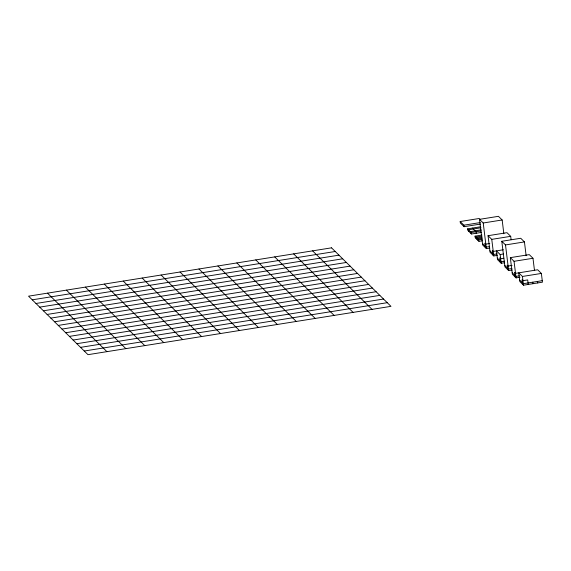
<?xml version="1.0" encoding="UTF-8"?>
<svg xmlns="http://www.w3.org/2000/svg" width="571" height="571" viewBox="0 0 571 571"><rect width="100%" height="100%" fill="white"/><g stroke="black" fill="none" stroke-linecap="round" stroke-linejoin="round"><path stroke-width="0.86" d="M480.432 224.082L464.08 226.694L460.369 223.033L460.183 221.527L479.119 218.507L480.354 219.728M489.811 248.085L486.371 248.635L482.652 244.973L479.504 219.343L498.44 216.323L502.159 219.978L503.85 233.767M460.183 221.527L463.895 225.181L480.247 222.576M479.504 219.343L483.223 222.997L502.159 219.978M481.41 232.426L471.51 234.003L467.799 230.349L467.613 228.843L480.09 226.851M481.018 227.765L468.541 229.756L468.727 231.262M32.262 299.825L335.241 251.49M481.153 229.863L470.397 231.583L470.583 233.089M467.613 228.843L471.325 232.497L481.225 230.92M35.98 303.479L338.96 255.151M482.381 240.769L478.941 241.319L475.222 237.664L475.036 236.151L481.924 235.052M481.995 236.109L475.971 237.065L476.157 238.578M39.692 307.141L342.671 258.806M497.241 255.394L493.801 255.944L490.082 252.289L488.048 235.702L506.984 232.683L510.695 236.337L511.109 239.692M482.06 237.158L476.899 237.986L477.085 239.492M482.131 238.207L477.827 238.899L478.013 240.405M475.036 236.151L478.755 239.813L482.195 239.263M43.41 310.795L346.383 262.46M488.048 235.702L491.759 239.363L510.695 236.337M512.101 270.026L508.654 270.575L504.942 266.914L501.795 241.283L520.731 238.264L524.442 241.918L526.134 255.708M489.761 243.482L485.814 244.11L484.886 243.196L485.443 247.721M47.122 314.45L350.102 266.122M489.625 246.572L486.185 247.122L482.466 243.467M501.795 241.283L505.506 244.938L524.442 241.918M50.84 318.111L353.813 269.776M503.322 249.763L493.244 251.426L492.316 250.512L492.866 255.03M54.552 321.766L357.532 273.438M497.055 253.888L493.615 254.438L489.897 250.783M504.671 262.71L501.224 263.26L497.512 259.605L496.442 250.855L500.153 254.516L503.593 253.967M58.263 325.42L361.243 277.092M503.829 258.235L500.674 258.734L499.739 257.821L500.296 262.346M61.982 329.082L364.962 280.746M520.031 277.256L516.084 277.884L512.373 274.23L510.331 257.642L529.267 254.623L532.986 258.278L534.427 270.012M504.486 261.204L501.038 261.754L497.327 258.092M65.694 332.736L368.673 284.408M510.331 257.642L514.05 261.304L532.986 258.278M512.044 265.422L508.097 266.05L507.169 265.137L507.726 269.662M69.412 336.39L372.385 288.062M511.916 268.52L508.468 269.069L504.757 265.408M73.124 340.052L376.103 291.717M76.842 343.706L379.815 295.378M519.346 275.829L515.899 276.378L512.187 272.724M522.444 276.457L541.379 273.438L542.45 282.181L523.514 285.2L519.803 281.546L518.725 272.802L522.444 276.457L523.514 285.2M80.554 347.361L383.534 299.033M84.265 351.022L387.245 302.687M542.264 280.675L523.329 283.694L519.617 280.04M541.379 273.438L537.661 269.776L515.527 273.366L514.599 272.453L515.156 276.971M472.345 228.086L476.057 231.74L476.243 233.246M312.594 250.855L372.028 309.368M293.658 253.881L353.092 312.387M274.722 256.9L334.149 315.406M255.787 259.919L315.213 318.432M236.851 262.938L296.278 321.452M217.908 265.958L277.342 324.471M198.972 268.984L258.406 327.49M180.036 272.003L239.47 330.509M161.101 275.022L220.534 333.535M142.165 278.041L201.599 336.555M123.229 281.068L182.663 339.574M104.293 284.087L163.727 342.593M85.357 287.106L144.791 345.619M66.422 290.125L125.856 348.638M47.486 293.144L106.92 351.657M537.532 281.424L537.718 282.938M532.8 282.181L532.979 283.694M528.246 284.444L527.69 279.926L522.957 280.675L522.03 279.761L522.586 284.287M514.05 261.304L516.084 277.884M505.506 244.938L508.654 270.575M500.153 254.516L501.224 263.26M491.759 239.363L493.801 255.944M483.223 222.997L486.371 248.635M478.755 239.813L478.941 241.319M471.325 232.497L471.51 234.003M463.895 225.181L464.08 226.694M331.53 247.835L28.55 296.171L87.984 354.677L390.964 306.349L331.53 247.835"/></g></svg>
